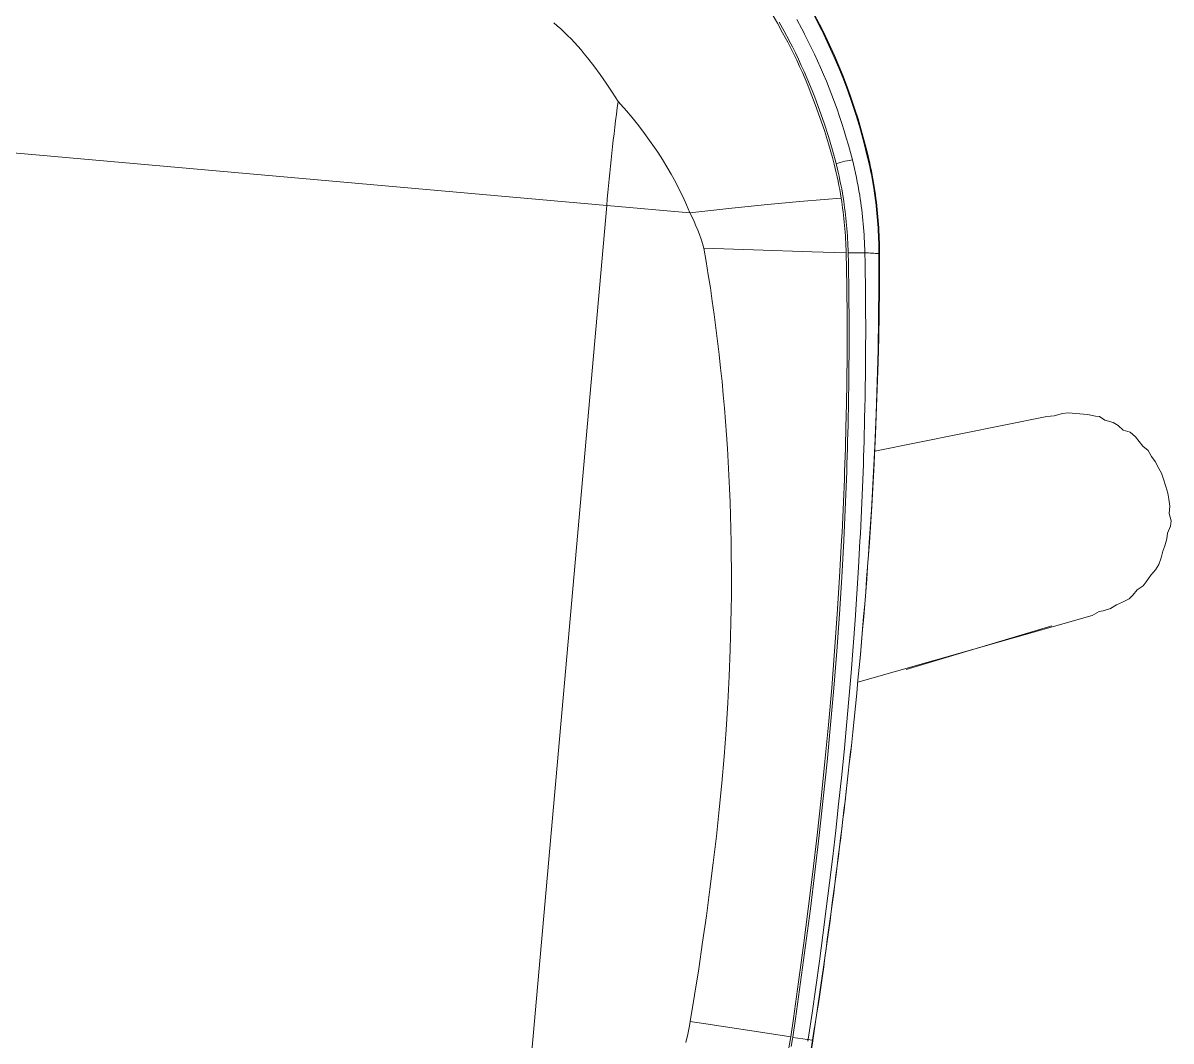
# Model space of a CAD drawing. Header units: metres. Extents: x 2999 to 3109, y 1752 to 1796.
# Drawn here: x 3007.77 to 3008.0456, y 1760.6902 to 1760.9345 of the extents above; entities that cross this region are included whole.
import ezdxf

# ---------------------------------------------------------------- set-up
doc = ezdxf.new("R2010")
doc.units = ezdxf.units.M
doc.layers.add('PAREDES', color=7, linetype='Continuous')

msp = doc.modelspace()

# ---------------------------------------------------------------- linework, layer by layer
at = {"layer": 'PAREDES', "color": 253, "lineweight": 0}
for p, q in [((3007.957576833076, 1760.931896327702), (3007.95762927068, 1760.93179561773)), ((3007.962121715577, 1760.931935381796), (3007.962222454757, 1760.931729641083)), ((3007.962466238556, 1760.931693263163), (3007.96256693845, 1760.931486560876)), ((3007.953906796432, 1760.930293424996), (3007.953958789652, 1760.930193750111)), ((3007.910133017157, 1760.890695036689), (3007.632434476336, 1760.91531253744)), ((3007.966875260123, 1760.892604819684), (3007.966881605219, 1760.892564421793)), ((3007.970848242794, 1760.893159116464), (3007.970856466006, 1760.893106381641)), ((3007.974440449628, 1760.893376027359), (3007.974454748153, 1760.893276913761)), ((3007.974612435604, 1760.893331002194), (3007.974626440256, 1760.893232029535)), ((3007.910133017157, 1760.890695036689), (3007.8882114106, 1760.643407620516)), ((3007.930104677129, 1760.888924583186), (3007.910133017157, 1760.890695036689)), ((3007.9680867337, 1760.879309353806), (3007.968087118937, 1760.879294345954)), ((3007.972087777557, 1760.87936631088), (3007.97208831845, 1760.879344418942)), ((3007.975470758643, 1760.879147855481), (3007.975470905253, 1760.879119442235)), ((3007.97560612605, 1760.87912434364), (3007.975606198686, 1760.87909595993)), ((3008.017485214927, 1760.84024014114), (3008.015747362438, 1760.840025872097)), ((3008.019499100862, 1760.840798266983), (3008.017485214927, 1760.84024014114)), ((3008.020860699609, 1760.840923114712), (3008.019499100862, 1760.840798266983)), ((3008.025489793242, 1760.840512753478), (3008.020860699609, 1760.840923114712)), ((3008.027417287338, 1760.840096333293), (3008.025489793242, 1760.840512753478)), ((3008.015747362438, 1760.840025872097), (3007.974449795934, 1760.831697609533)), ((3008.028391833366, 1760.840009941454), (3008.027417287338, 1760.840096333293)), ((3008.029667040275, 1760.839160243155), (3008.028391833366, 1760.840009941454)), ((3008.031705553645, 1760.838611205737), (3008.029667040275, 1760.839160243155)), ((3008.032869741281, 1760.837894124671), (3008.031705553645, 1760.838611205737)), ((3008.03412335023, 1760.836800789865), (3008.032869741281, 1760.837894124671)), ((3008.03579640884, 1760.836284149387), (3008.03412335023, 1760.836800789865)), ((3008.03705001779, 1760.83519081458), (3008.03579640884, 1760.836284149387)), ((3008.038815527188, 1760.832947120593), (3008.03705001779, 1760.83519081458)), ((3008.040069136137, 1760.831853785787), (3008.038815527188, 1760.832947120593)), ((3008.040924893387, 1760.83042739316), (3008.040069136137, 1760.831853785787)), ((3008.041802248596, 1760.829244637039), (3008.040924893387, 1760.83042739316)), ((3008.042636407886, 1760.827574607905), (3008.041802248596, 1760.829244637039)), ((3008.043270126589, 1760.826413449745), (3008.042636407886, 1760.827574607905)), ((3008.043760429077, 1760.825019454057), (3008.043270126589, 1760.826413449745)), ((3008.044340152881, 1760.823249204629), (3008.043760429077, 1760.825019454057)), ((3008.04480885741, 1760.821611572434), (3008.044340152881, 1760.823249204629)), ((3008.045055523392, 1760.820239174707), (3008.04480885741, 1760.821611572434)), ((3008.045269792435, 1760.818501322218), (3008.045055523392, 1760.820239174707)), ((3008.045118606717, 1760.816795866669), (3008.045269792435, 1760.818501322218)), ((3008.045576512267, 1760.815036416221), (3008.045118606717, 1760.816795866669)), ((3008.044697446503, 1760.812044954783), (3008.045457723488, 1760.813696415433)), ((3008.045457723488, 1760.813696415433), (3008.045576512267, 1760.815036416221)), ((3008.044062017246, 1760.809031895385), (3008.044578657724, 1760.810704953995)), ((3008.044578657724, 1760.810704953995), (3008.044697446503, 1760.812044954783)), ((3008.043193750462, 1760.806162252201), (3008.043577773707, 1760.807724291537)), ((3008.043577773707, 1760.807724291537), (3008.044062017246, 1760.809031895385)), ((3008.041827411684, 1760.803213986682), (3008.042677109984, 1760.804489193592)), ((3008.042677109984, 1760.804489193592), (3008.043193750462, 1760.806162252201)), ((3008.039608345132, 1760.800341314023), (3008.040734076878, 1760.801960377733)), ((3008.040734076878, 1760.801960377733), (3008.041827411684, 1760.803213986682)), ((3008.037475670419, 1760.798443187391), (3008.038912862026, 1760.799420762894)), ((3008.038912862026, 1760.799420762894), (3008.039608345132, 1760.800341314023)), ((3008.033895005119, 1760.795445667003), (3008.035565034253, 1760.796279826293)), ((3008.035565034253, 1760.796279826293), (3008.036382335613, 1760.797189578441)), ((3008.036382335613, 1760.797189578441), (3008.037475670419, 1760.798443187391)), ((3008.028297424408, 1760.793240820539), (3008.029293568396, 1760.793398065208)), ((3008.029293568396, 1760.793398065208), (3008.031063817824, 1760.793977789011)), ((3008.031063817824, 1760.793977789011), (3008.032490210451, 1760.79483354626)), ((3008.032490210451, 1760.79483354626), (3008.033895005119, 1760.795445667003)), ((3007.970384165506, 1760.776274487347), (3008.026616596294, 1760.792284842996)), ((3008.026616596294, 1760.792284842996), (3008.028297424408, 1760.793240820539)), ((3007.982002675339, 1760.779296762881), (3008.01694501832, 1760.7898272716)), ((3007.954287456815, 1760.691168169286), (3007.954227534749, 1760.690768004147)), ((3007.954781024771, 1760.691039030763), (3007.954728351604, 1760.690687632409)), ((3007.954788561578, 1760.691090008507), (3007.954781008898, 1760.691039024511)), ((3007.958489803486, 1760.690523262588), (3007.958435182019, 1760.690161291114)), ((3007.958497417932, 1760.690574424929), (3007.958489803486, 1760.690523262588)), ((3007.959587975811, 1760.690326602528), (3007.959534635538, 1760.690382915647)), ((3007.959587975811, 1760.690326602528), (3007.959566545723, 1760.690188193702)), ((3007.959589975513, 1760.690328424304), (3007.959568561297, 1760.690190021731)), ((3007.959589975513, 1760.690328424304), (3007.959587975138, 1760.690326594928))]:
    msp.add_line(p, q, dxfattribs=at)
for points in [[(3007.943796708411, 1760.959471137548), (3007.945039087712, 1760.958079223218), (3007.946251052494, 1760.956667870046), (3007.947432985097, 1760.955238453427), (3007.948585798261, 1760.953791765595), (3007.949710373358, 1760.952328417744), (3007.950807781643, 1760.950848743824), (3007.951879039338, 1760.949352975434), (3007.952924809644, 1760.947841681836), (3007.953945740559, 1760.946315433638), (3007.954942574727, 1760.944774486692), (3007.955915938592, 1760.943219168424), (3007.956866486675, 1760.941649604632), (3007.957794991427, 1760.940065696203), (3007.95870192229, 1760.938467554706), (3007.959587670985, 1760.936855451782), (3007.960452560353, 1760.935229573269), (3007.961296868987, 1760.933590124246), (3007.962121761173, 1760.931935377754)], [(3007.962466503461, 1760.931692795446), (3007.961231199788, 1760.934162097169), (3007.959949579747, 1760.936600885253), (3007.958619707734, 1760.939010480163), (3007.957240326823, 1760.941390181451), (3007.955809723744, 1760.943739497624), (3007.954325509946, 1760.946058441284), (3007.952785330519, 1760.94834619486), (3007.951186776276, 1760.950601501358), (3007.949527370287, 1760.952822512375), (3007.947803719479, 1760.955008104093), (3007.946012487697, 1760.957156412367), (3007.94509049021, 1760.958215840529), (3007.94415118756, 1760.95926408852)], [(3007.912837918047, 1760.915673171889), (3007.911444465012, 1760.917891194514), (3007.910016657517, 1760.920050690435), (3007.90855512682, 1760.922147375821), (3007.907060103701, 1760.924176596411), (3007.905531488094, 1760.926133076237), (3007.904754765672, 1760.927081864206), (3007.903969833227, 1760.928009750447), (3007.903176626462, 1760.928915836878), (3007.902375127057, 1760.929799052836), (3007.901565464155, 1760.930658176722), (3007.900747783821, 1760.931491832253), (3007.899922312537, 1760.932298513472), (3007.899089347389, 1760.933076646886), (3007.898249250678, 1760.933824530677), (3007.897402436555, 1760.93454044311)], [(3007.949823090389, 1760.936620318064), (3007.951106193357, 1760.934399915002), (3007.952354044084, 1760.932145244861), (3007.953566779197, 1760.929856984855)], [(3007.951509725112, 1760.934715101668), (3007.952726267664, 1760.932517311409), (3007.953906796432, 1760.930293424996)], [(3007.955722945573, 1760.935356142208), (3007.956968795891, 1760.93305592408), (3007.957577286135, 1760.931895736078)], [(3007.957629238935, 1760.931795605226), (3007.958434635901, 1760.930223513875), (3007.95922050334, 1760.928637268639), (3007.95998682799, 1760.927037238334), (3007.960733577352, 1760.925423747526), (3007.961460720272, 1760.923797135981), (3007.962168210396, 1760.922157744814), (3007.962855986173, 1760.920505916482), (3007.963523988746, 1760.918842023847), (3007.964172098463, 1760.917166445154), (3007.964800239919, 1760.915479539411), (3007.965408282307, 1760.91378173181), (3007.965996106647, 1760.912073408198), (3007.966563552404, 1760.91035500406), (3007.967110444521, 1760.908626963831), (3007.967636639009, 1760.906889736847), (3007.968141901362, 1760.90514378813), (3007.968626060564, 1760.90338960771), (3007.969089299624, 1760.90162597687)], [(3007.962221907431, 1760.931730378929), (3007.963475939783, 1760.92910566651), (3007.964679895968, 1760.926439131794), (3007.965832179442, 1760.923733673618), (3007.966931894485, 1760.920990765358), (3007.967978004169, 1760.918212015453), (3007.968969346902, 1760.91539918126), (3007.969904639121, 1760.912554199451), (3007.970782444223, 1760.909679181106), (3007.971601220857, 1760.90677643807), (3007.97235924423, 1760.903848459296), (3007.9730547, 1760.90089793315)], [(3007.973250183729, 1760.90084426103), (3007.972628635211, 1760.903528114264), (3007.971954352529, 1760.906193902179), (3007.971228713809, 1760.908839718015), (3007.970452969815, 1760.911463773535), (3007.969628275699, 1760.914064411522), (3007.968755730533, 1760.916640033344), (3007.967836278327, 1760.919189191984), (3007.966870807684, 1760.921710506606), (3007.965860125445, 1760.924202710853), (3007.964804969195, 1760.926664621099), (3007.963705975514, 1760.929095123945), (3007.962564488923, 1760.931491587989)], [(3007.95356677785, 1760.929856969657), (3007.954301694957, 1760.928425881884), (3007.955020726073, 1760.926980960604), (3007.955723814064, 1760.925522425338), (3007.956410889296, 1760.924050527354), (3007.957081864238, 1760.922565488867), (3007.957736655404, 1760.921067577692), (3007.95837516276, 1760.919557047789), (3007.958997244717, 1760.918034202759), (3007.960191684979, 1760.914952740544), (3007.961318776921, 1760.911825732981), (3007.962377194208, 1760.908656016655), (3007.963365387537, 1760.905446677697), (3007.964281651487, 1760.90220111478), (3007.964712218698, 1760.900565898929)], [(3007.953958640736, 1760.930193625447), (3007.954704103389, 1760.9287423936), (3007.955432681769, 1760.927278335843), (3007.956144355877, 1760.925801744998), (3007.95683908917, 1760.924312900036), (3007.957516831254, 1760.922812096472), (3007.958177563479, 1760.921299642328), (3007.958821220252, 1760.919775834466), (3007.959447706927, 1760.918240987645), (3007.960056977152, 1760.916695442977), (3007.961223502182, 1760.913573487385), (3007.96231999558, 1760.910412696325), (3007.963345468085, 1760.907215907139), (3007.964298791244, 1760.903986115034), (3007.965179087234, 1760.900724822435)], [(3007.930104677129, 1760.888924583186), (3007.929299510466, 1760.890813767258), (3007.928446390268, 1760.892684209463), (3007.927546424875, 1760.894535106904), (3007.926600751676, 1760.896365638789), (3007.925610550961, 1760.898174949888), (3007.92457698715, 1760.899962178718), (3007.923501301329, 1760.90172646466), (3007.922384730543, 1760.903466901495), (3007.92122854493, 1760.905182610712), (3007.920034045699, 1760.906872718699), (3007.91880252088, 1760.908536375994), (3007.917535289575, 1760.91017273804), (3007.916233687435, 1760.911780974127), (3007.914899020384, 1760.913360263845), (3007.913532610892, 1760.914909800631), (3007.912837917374, 1760.91567316429)], [(3007.966401545329, 1760.892460595984), (3007.962344372233, 1760.892146655307), (3007.956518816543, 1760.891639699171), (3007.948693099303, 1760.890894145002), (3007.940154948433, 1760.890020466429), (3007.930104677129, 1760.888924583186)], [(3007.930195344268, 1760.694845679665), (3007.931218107677, 1760.701177935048), (3007.932205136655, 1760.707515066224), (3007.933151251872, 1760.713858436117), (3007.934051805953, 1760.720209360491), (3007.934902479669, 1760.726568363934), (3007.93569933355, 1760.732935416543), (3007.93643870583, 1760.739310165091), (3007.937117267436, 1760.745692207708), (3007.937731983422, 1760.752081350056), (3007.938280131832, 1760.758477818114), (3007.938759157773, 1760.764881648804), (3007.93916667038, 1760.771292310173), (3007.939500427152, 1760.77770921595), (3007.939758365474, 1760.784131735433), (3007.939938555457, 1760.790559179961), (3007.939998930167, 1760.793774513897), (3007.940039198485, 1760.796990786523), (3007.94005915152, 1760.800207887827), (3007.940058610505, 1760.803425702014), (3007.940037365306, 1760.80664410506), (3007.939995235936, 1760.809862967395), (3007.939932026196, 1760.813082149399), (3007.939847585149, 1760.81630150361), (3007.939741715251, 1760.819520875207), (3007.939614264048, 1760.822740099631), (3007.939465062372, 1760.825958996567), (3007.939293940718, 1760.829177381903), (3007.939100760653, 1760.832395076433), (3007.938885352334, 1760.835611892243), (3007.938647577666, 1760.838827653927), (3007.938387282342, 1760.842042176022), (3007.938104326919, 1760.845255267925), (3007.937798526692, 1760.848466746868), (3007.937469771269, 1760.851676404351), (3007.937117906005, 1760.854884051116), (3007.936742759377, 1760.85808948025), (3007.936344189582, 1760.86129247455), (3007.935922054817, 1760.86449281681), (3007.935476196735, 1760.867690275974), (3007.935006344745, 1760.870885082826), (3007.934512212978, 1760.874077814171), (3007.933993899641, 1760.877265949089), (3007.933451494272, 1760.8804465232)], [(3007.967595490659, 1760.879284834506), (3007.959371770626, 1760.879596282246), (3007.945344160506, 1760.88007354297), (3007.933451494272, 1760.8804465232)], [(3007.967595490659, 1760.879284834506), (3007.967736267075, 1760.871370805126), (3007.967803951912, 1760.86346446534), (3007.967801215616, 1760.855562070513), (3007.967729971348, 1760.847654443847), (3007.967591789544, 1760.839737700785)], [(3007.968087103738, 1760.879294347301), (3007.969963842993, 1760.879348370555), (3007.971506693377, 1760.879356664426), (3007.972088272179, 1760.879344415385)], [(3007.975470905253, 1760.879119442235), (3007.975466311859, 1760.871456852542), (3007.975394573112, 1760.863770015013), (3007.975257352804, 1760.856072859732), (3007.975056263138, 1760.848369058055), (3007.974792905907, 1760.840660608726), (3007.974468904421, 1760.832949926008), (3007.974085945348, 1760.825238583698), (3007.973645743818, 1760.817527785427), (3007.973149854487, 1760.809815369439)], [(3007.973173431499, 1760.809810726954), (3007.97373579185, 1760.818485514693), (3007.97422902564, 1760.827158633334), (3007.974650875311, 1760.835831745912), (3007.974998930789, 1760.844503067028), (3007.975270836269, 1760.853169868224), (3007.975408623137, 1760.858943591682), (3007.975510859972, 1760.864712347856), (3007.975576825932, 1760.870475090066), (3007.975605834026, 1760.876237547008), (3007.975606219948, 1760.879096026978)], [(3007.975470935651, 1760.879119439541), (3007.975572184427, 1760.879107798614), (3007.975591071498, 1760.879103818894), (3007.975602434593, 1760.879099809175), (3007.975605273161, 1760.87909778827), (3007.975606227441, 1760.879095765901)], [(3007.966519004223, 1760.810345463375), (3007.966029267425, 1760.801479377566), (3007.965465746192, 1760.79261696713), (3007.964830224104, 1760.783758652701), (3007.964124427278, 1760.774905070637), (3007.963350182704, 1760.766056958455), (3007.962509319309, 1760.757215075517), (3007.961603718862, 1760.748380086031), (3007.960635308597, 1760.739552475923), (3007.959606113257, 1760.730732448665), (3007.958518365071, 1760.721921165877), (3007.957375193543, 1760.713125936554), (3007.956178653497, 1760.704342637892), (3007.95493026813, 1760.695560113296), (3007.954287456815, 1760.691168169286)], [(3007.96701694186, 1760.810323504963), (3007.966529087952, 1760.80148591673), (3007.965965519513, 1760.79261433382), (3007.965329830961, 1760.783747056808), (3007.964623864189, 1760.774885164099), (3007.963849481899, 1760.766029623229), (3007.963008586766, 1760.757181334284), (3007.962103119122, 1760.748341103717), (3007.961134975086, 1760.739508893648), (3007.960106154011, 1760.730684448329), (3007.959018841896, 1760.721868753491), (3007.957875559715, 1760.713064499972), (3007.956678746618, 1760.704270517977), (3007.955430810074, 1760.695482515574), (3007.954788561578, 1760.691090008507)], [(3007.970918949709, 1760.810097731004), (3007.970569672974, 1760.8038088418), (3007.970180743378, 1760.797484773564), (3007.969754823426, 1760.79116316397), (3007.969292607447, 1760.784844415026), (3007.968794832185, 1760.778528888841), (3007.968262201387, 1760.772216920886), (3007.967695432001, 1760.765908822726), (3007.967095269784, 1760.759604885361), (3007.966462414312, 1760.753305397181), (3007.965797605364, 1760.747010581741), (3007.965101510387, 1760.740720192222), (3007.964374809796, 1760.734434128097), (3007.963618252339, 1760.728152541276), (3007.962832654214, 1760.721875998947), (3007.962018859159, 1760.715605724546), (3007.961177696, 1760.709341736508), (3007.960309902319, 1760.703082851208), (3007.959416205679, 1760.696827426357), (3007.958497455362, 1760.690574674363)], [(3007.929154329067, 1760.689820565268), (3007.929622344982, 1760.69182704232), (3007.930021533596, 1760.693838854876), (3007.930195344268, 1760.694845679665)], [(3007.954287456815, 1760.691168169286), (3007.948667938519, 1760.692010663846), (3007.933887011332, 1760.694274949596), (3007.930195344268, 1760.694845679665)], [(3007.954227534749, 1760.690768004147), (3007.953783547984, 1760.688078909214)], [(3007.954728366803, 1760.690687631061), (3007.954436081682, 1760.688867242054)], [(3007.954781009572, 1760.691039032111), (3007.957214058108, 1760.69067894029), (3007.958232696183, 1760.690548620537), (3007.958489803486, 1760.690523262588)], [(3007.959534635538, 1760.690382915647), (3007.959389880244, 1760.690398849925), (3007.958489803486, 1760.690523262588)], [(3007.959245467132, 1760.688239990239), (3007.959568704282, 1760.690190943476)], [(3007.959566691402, 1760.690189145845), (3007.959258477595, 1760.688324374635)]]:
    msp.add_lwpolyline(points, dxfattribs=at)
for centre, radius, start, end in [((3007.877785473972, 1760.878241774903), 0.09425072106695559, 9.10667334947544, 14.36546141505935), ((3007.875685700524, 1760.879070337829), 0.09978556131066679, 8.24252513588533, 12.63530731726361), ((3007.875424760934, 1760.87922604247), 0.1001855941351456, 8.093442085490768, 12.46137516969659), ((3007.877823303524, 1760.878226664532), 0.08971464302178289, 9.12900804581043, 14.41852501116765), ((3007.877831435452, 1760.878240810124), 0.09019498147830318, 9.163665190197632, 14.43504131624197), ((3007.864325013149, 1760.876560277747), 0.1037979590509791, 1.51764351909626, 8.869569961727427), ((3007.864941512027, 1760.876691905156), 0.1071795005868568, 1.4298282017615, 8.809492845133061), ((3007.868780826263, 1760.878576579701), 0.1066915404956785, 0.3066580539147492, 7.919599963792182), ((3007.869130229889, 1760.87881676371), 0.1064764486579295, 0.1654232965338032, 7.781049869486121), ((3007.864548810225, 1760.876591333787), 0.1030817313832588, 1.497289897770186, 8.855828734291213), ((3007.887992812091, 1760.867396878248), 0.04729496669972466, 16.01696797235263, 27.07625254219072), ((3007.965249814825, 1760.750102587581), 0.1294218413661188, 85.4703301160743, 86.9711822708849), ((3006.965438914944, 1760.861628868078), 1.002392324380746, 357.067413323305, 358.7486781781761), ((3006.966912491707, 1760.861523242377), 1.001413581370739, 357.0693326592845, 358.7532681190052), ((3006.971786871486, 1760.862823550228), 1.000521873003552, 356.979208386774, 358.6706503261211), ((3006.417308750863, 1760.927924088192), 1.560473651640011, 351.2420886238891, 353.8636995541333), ((3006.417300359415, 1760.92792481341), 1.560483661234277, 351.2421840650456, 353.8637269371355)]:
    msp.add_arc(centre, radius, start, end, dxfattribs=at)
at = {"layer": 'PAREDES', "color": 253, "lineweight": 0, "extrusion": (0, 0, -1)}
for centre, major_axis, ratio, start_param, end_param in [((3007.945256788636, 1760.887581374412), (0.01336894078824235, 0.1508086339375883), 0.23290286962035, 4.71238899230957, 4.879074096679688), ((3007.966814344831, 1760.900895624767), (0.002714754782418296, 0.0006854475683550845), 0.1030152734350353, 4.092191219329834, 5.731472492218018), ((3007.970516157741, 1760.90024028042), (0.002734037175157886, 0.0006039637014833146), 0.09591727547845288, 5.923357963562012, 6.283185958862305), ((3007.909703492895, 1760.794223101148), (-0.0170304812498496, -0.23857559735957), 0.2350338850617888, 4.331061840057373, 4.503704071044922), ((3007.908855597938, 1760.789267297497), (-0.01943021329292801, -0.2483061386375569), 0.2431697518399786, 4.322198867797852, 4.489236354827881), ((3007.516992492409, 1760.010938773921), (-0.3997427967862649, -1.03532554766006), 0.2166838983586814, 3.75175142288208, 3.822144269943237), ((3007.747585398386, 1760.414527869475), (-0.1795242681518085, -0.6143458316261661), 0.2285765391868614, 3.948593854904175, 4.047792434692383), ((3007.780911594421, 1760.811631480121), (-0.04881858297701601, -0.5560092929575218), 0.3439620009450118, 4.773130416870117, 4.901931762695312), ((3007.861177373166, 1760.70545611538), (0.09948959480273326, 0.00247792924684881), 0.9951914850687276, 0.1778048276901245, 0.8503928780555725)]:
    msp.add_ellipse(centre, major_axis=major_axis, ratio=ratio, start_param=start_param, end_param=end_param, dxfattribs=at)

doc.saveas('drawing.dxf')
